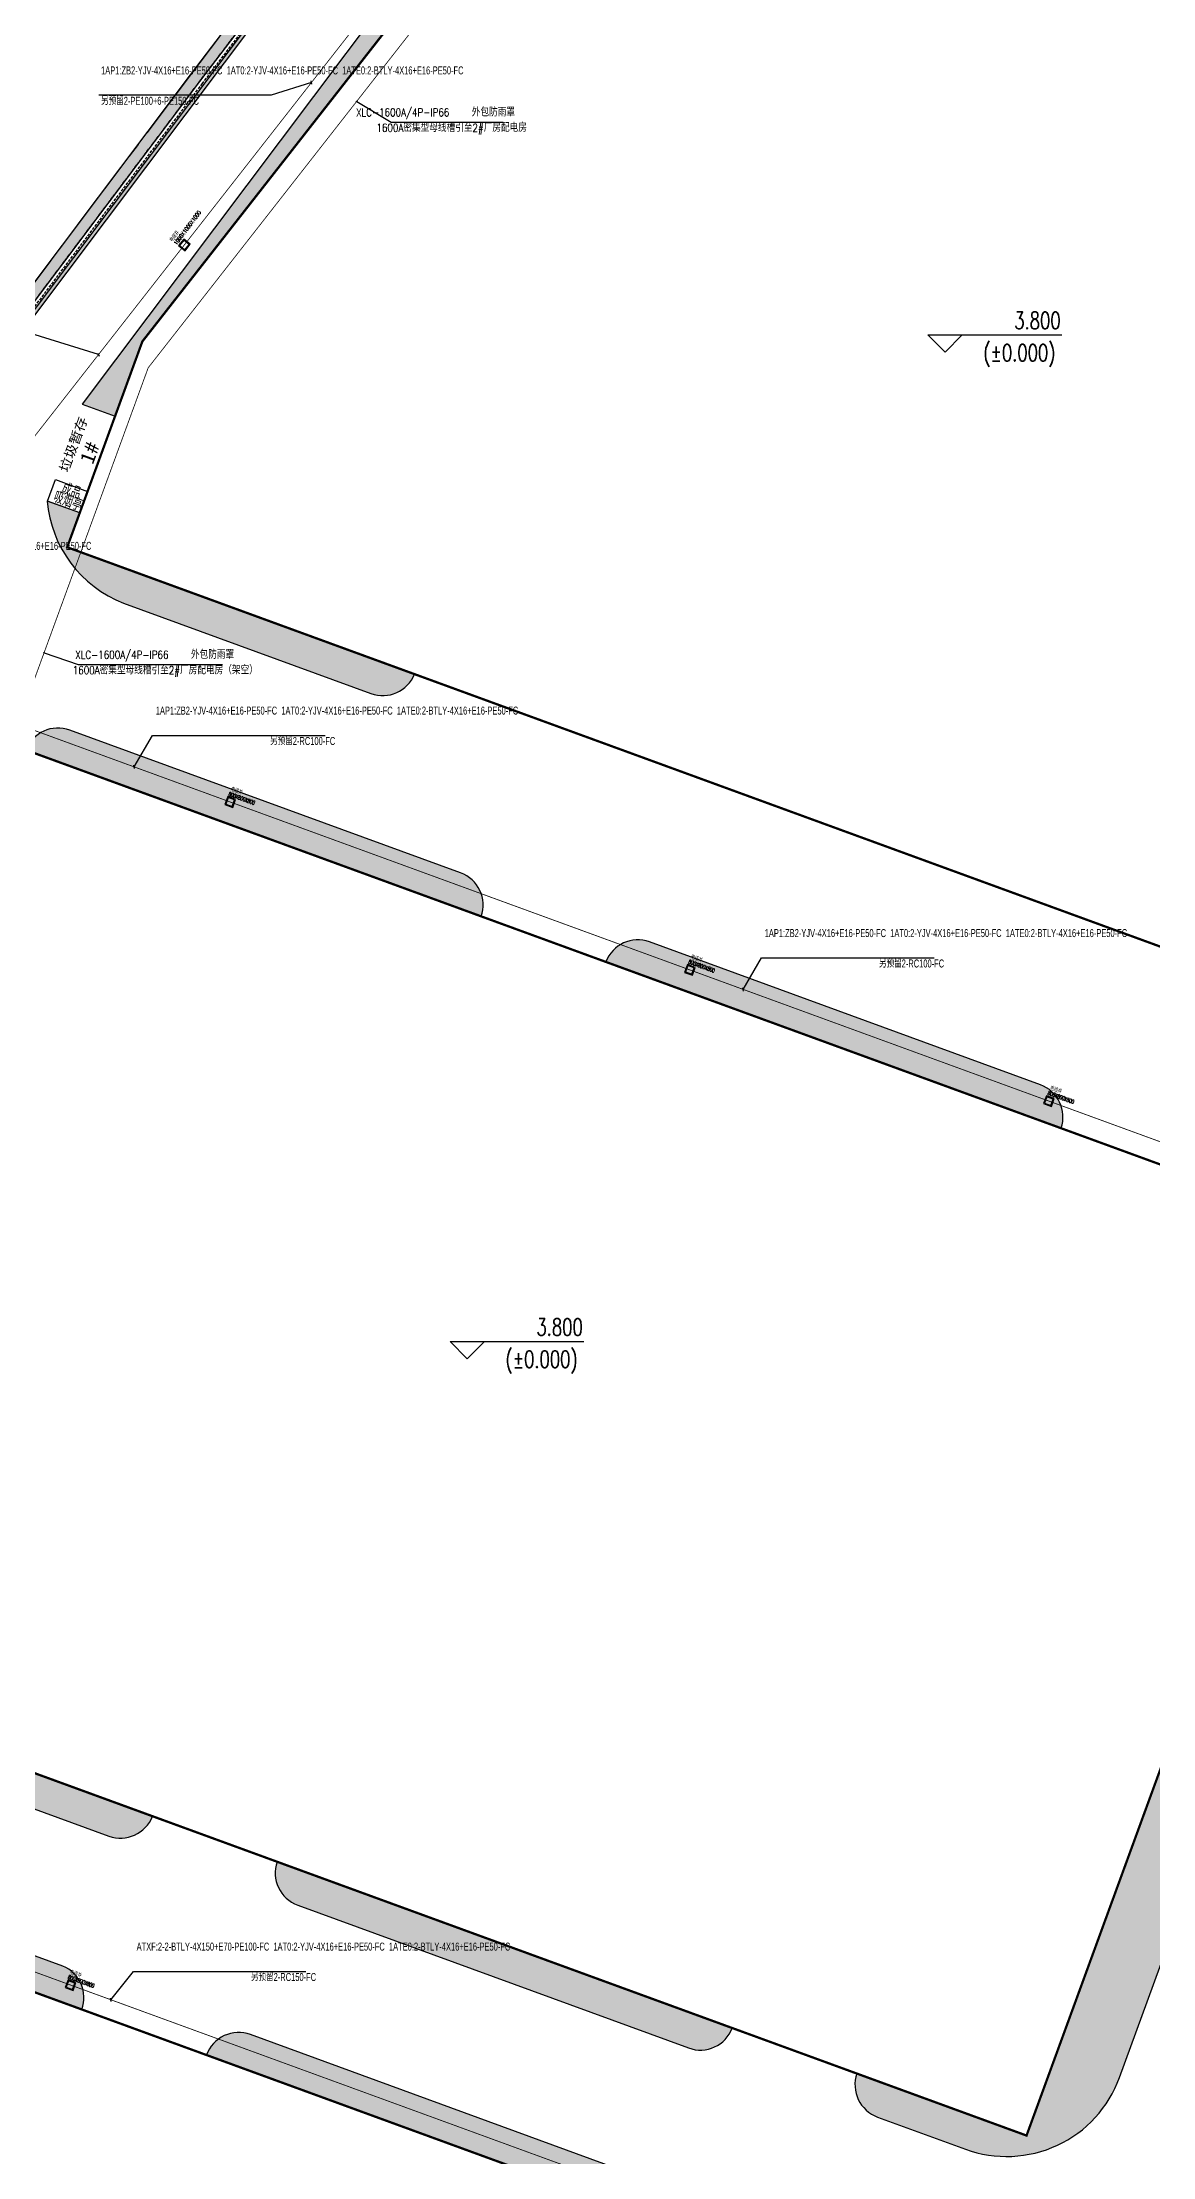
# Model space of a CAD drawing. Extents: x 40587477144 to 40590102100, y 3379967887 to 3381819730.
# Drawn here: x 40588202806 to 40588299938, y 3380221713 to 3380406669 of the extents above; entities that cross this region are included whole.
import ezdxf

# ---------------------------------------------------------------- set-up
doc = ezdxf.new("R2010")
doc.units = 0
doc.header["$LTSCALE"] = 1000
doc.header["$MEASUREMENT"] = 0
doc.linetypes.add('CENTER', pattern=[50.8, 31.75, -6.35, 6.35, -6.35])
doc.linetypes.add('DASH', pattern=[0.35, 0.25, -0.1])
for name, color, linetype in [('0-HX', 1, 'Continuous'), ('A-CURTAIN', 84, 'Continuous'), ('A-LIN-V', 9, 'Continuous'), ('A-SFCE', 30, 'Continuous'), ('AS-WALL', 40, 'Continuous'), ('CABLETRAY_DIM', 3, 'Continuous'), ('DIM-照明', 3, 'Continuous'), ('PUB_TEXT', 7, 'Continuous'), ('TEL_TEXT', 7, 'Continuous'), ('WIRE-照明', 1, 'Continuous'), ('建-文字', 7, 'Continuous'), ('总-标高', 3, 'Continuous'), ('电气', 7, 'Continuous')]:
    doc.layers.add(name, color=color, linetype=linetype)
doc.styles.add('_TEL_DIM', font='SIMPLEX', dxfattribs={"width": 0.8, "height": 3.5, "bigfont": 'HZTXT'})
doc.styles.add('A-STANDARD', font='SIMPLEX', dxfattribs={"bigfont": 'GBCBIG'})
doc.styles.add('HZTXT5', font='aa.shx', dxfattribs={"width": 0.7, "bigfont": 'hztxt.shx'})
doc.styles.add('黑体', font='simhei.ttf', dxfattribs={"height": 12})
pattern_1 = [(20, (440.1, 194.2), (956.276, 2050.7404), [240, -48, 64, -48, 240, -960]), (20, (348.5, 212), (956.276, 2050.7404), [160, -120, 240, -120, 160, -800]), (20, (655.9, 1004.9), (956.276, 2050.7404), [200, -80, 200, -1120]), (20, (-205.4, 1032), (956.276, 2050.7404), [80, -160, 80, -1280]), (110, (-55, 1086.7), (-2050.7404, 956.276), [144, -1456]), (110, (724.4, 348.8), (-2050.7404, 956.276), [160, -1440]), (110, (881.4, 1087), (-2050.7404, 956.276), [160, -1440]), (65, (925.3, 404.9), (-547.2322, 1503.5082), [160, -2102.7417]), (155, (534.4, 262.6), (-1503.5082, -547.2322), [160, -2102.7417]), (83.43495, (877.5, 396), (-547.23223, 1503.5082), [160, -3417.7088]), (95.963757, (799.57, 376.15), (-547.23223, 1503.50819), [160, -6436.969]), (95.963757, (956.55, 1114.36), (-547.23223, 1503.50819), [128, -6468.969]), (95.963757, (-24.93, 1097.67), (-547.23223, 1503.50819), [112, -6484.969]), (124.036243, (649.2, 321.43), (-547.23223, 1503.50819), [160, -6436.969]), (124.036243, (806.2, 1059.64), (-547.23223, 1503.50819), [128, -6468.969]), (124.036243, (-85.07, 1075.8), (-547.23223, 1503.50819), [112, -6484.969]), (136.56505, (576.8, 286.55), (-547.23223, 1503.5082), [160, -3417.7069])]

# ---------------------------------------------------------------- blocks, each defined once
blk = doc.blocks.new('GGRrrrr')
at = {"layer": 'A-CURTAIN'}
h = blk.add_hatch(dxfattribs=at)
h.set_pattern_fill('草坪或沼泽', color=0, scale=400, angle=20)
h.set_pattern_definition(pattern_1)
h.paths.add_polyline_path([(1393117, 618301), (1393293, 540880), (1330517, 532867), (1241738, 527103), (1161599, 521246), (1240383, 783372), (1244595, 797110), (1261186, 852563), (1335771, 847453), (1355485, 842595), (1380777, 840862), (1392640, 828900), (1392845, 738250), (1391845, 738248), (1391806, 755448), (1391306, 755447), (1391786, 764448), (1391641, 828487), (1380333, 839890), (1355330, 841603), (1335616, 846462), (1261915, 851511), (1245552, 796820), (1241340, 783081), (1162975, 522349), (1241669, 528100), (1330421, 533862), (1392291, 541761), (1392117, 618299)])
h.paths.add_polyline_path([(1393076, 636451), (1392076, 636448), (1392063, 641998), (1391564, 641997), (1392042, 650998), (1391887, 720048), (1392887, 720051)])
h = blk.add_hatch(dxfattribs=at)
h.set_pattern_fill('草坪或沼泽', color=0, scale=400, angle=20)
h.set_pattern_definition([(20, (440.1, 194.2), (956.276, 2050.7404), [240, -48, 64, -48, 240, -960]), (20, (348.5, 212), (956.276, 2050.7404), [160, -120, 240, -120, 160, -800]), (20, (655.9, 1004.9), (956.276, 2050.7404), [200, -80, 200, -1120]), (20, (-205.4, 1032), (956.276, 2050.7404), [80, -160, 80, -1280]), (110, (-55, 1086.7), (-2050.7404, 956.276), [144, -1456]), (110, (724.4, 348.8), (-2050.7404, 956.276), [160, -1440]), (110, (881.4, 1087), (-2050.7404, 956.276), [160, -1440]), (65, (925.3, 404.9), (-547.2322, 1503.5082), [160, -2102.7417]), (155, (534.4, 262.6), (-1503.5082, -547.2322), [160, -2102.7417]), (83.43495, (877.5, 396), (-547.23223, 1503.5082), [160, -3417.7088]), (95.963757, (799.57, 376.15), (-547.23223, 1503.50819), [160, -6436.969]), (95.963757, (956.55, 1114.36), (-547.23223, 1503.50819), [128, -6468.969]), (95.963757, (-24.93, 1097.67), (-547.23223, 1503.50819), [112, -6484.969]), (124.036243, (649.2, 321.43), (-547.23223, 1503.50819), [160, -6436.969]), (124.036243, (806.2, 1059.64), (-547.23223, 1503.50819), [128, -6468.969]), (124.036243, (-85.07, 1075.8), (-547.23223, 1503.50819), [112, -6484.969]), (136.56505, (576.8, 286.55), (-547.23223, 1503.5082), [160, -3417.7069])])
edge = h.paths.add_edge_path()
edge.add_line((1391003, 755446), (1391034, 755969))
edge.add_line((1391034, 755969), (1391485, 764440))
edge.add_line((1391485, 764440), (1391241, 828322))
edge.add_line((1391241, 828322), (1380155, 839501))
edge.add_line((1380155, 839501), (1355268, 841206))
edge.add_line((1355268, 841206), (1335554, 846065))
edge.add_line((1335554, 846065), (1262206, 851090))
edge.add_line((1262206, 851090), (1173161, 554852))
edge.add_line((1173161, 554852), (1173522, 554880))
edge.add_line((1173522, 554880), (1259299, 840247))
edge.add_line((1259299, 840247), (1260664, 840250))
edge.add_line((1260664, 840250), (1260651, 845748))
edge.add_line((1260651, 845748), (1335651, 845918))
edge.add_line((1335651, 845918), (1335664, 840421))
edge.add_line((1335664, 840421), (1342663, 840437))
edge.add_line((1342663, 840437), (1342657, 843434))
edge.add_line((1342657, 843434), (1345657, 843441))
edge.add_line((1345657, 843441), (1345664, 840444))
edge.add_line((1345664, 840444), (1365660, 840489))
edge.add_line((1365660, 840489), (1374552, 839873))
edge.add_arc((1367358, 824128), 17311, 5.58026, 65.44235, ccw=False)
edge.add_line((1384586, 825812), (1385553, 825812))
edge.add_line((1385553, 825812), (1390247, 825823))
edge.add_line((1390247, 825823), (1390405, 755445))
edge.add_line((1390405, 755445), (1391003, 755446))
h = blk.add_hatch(dxfattribs=at)
h.set_pattern_fill('草坪或沼泽', color=0, scale=400, angle=20)
h.set_pattern_definition(pattern_1)
edge = h.paths.add_edge_path()
edge.add_line((1244512, 753064), (1244496, 760027))
edge.add_line((1244496, 760027), (1267770, 832317))
edge.add_line((1267770, 832317), (1276682, 832337))
edge.add_line((1276682, 832337), (1276682, 832387))
edge.add_arc((1274782, 832382), 1900, 0.12997, 90.1303)
edge.add_line((1274778, 834282), (1273443, 834279))
edge.add_arc((1273671, 823776), 10505, 91.24521, 163.57604)
edge.add_line((1263594, 826747), (1241444, 753057))
edge.add_line((1241444, 753057), (1244512, 753064))
h = blk.add_hatch(dxfattribs=at)
h.set_pattern_fill('草坪或沼泽', color=0, scale=400, angle=20)
h.set_pattern_definition(pattern_1)
edge = h.paths.add_edge_path()
edge.add_arc((1251035, 748479), 10502, 204.90114, 269.02425)
edge.add_line((1250856, 737978), (1273896, 738030))
edge.add_arc((1273888, 741033), 3003, 270.15381, 358.16408)
edge.add_line((1276889, 740937), (1244539, 740864))
edge.add_line((1244539, 740864), (1244532, 744064))
edge.add_line((1244532, 744064), (1241509, 744057))
h = blk.add_hatch(dxfattribs=at)
h.set_pattern_fill('草坪或沼泽', color=0, scale=400, angle=20)
h.set_pattern_definition(pattern_1)
edge = h.paths.add_edge_path()
edge.add_line((1286673, 726009), (1250273, 725927))
edge.add_arc((1250280, 722926), 3001, 90.13576, 179.16084)
edge.add_line((1247280, 722970), (1289680, 723066))
edge.add_arc((1286680, 723009), 3001, 1.09909, 90.12417)
h = blk.add_hatch(dxfattribs=at)
h.set_pattern_fill('草坪或沼泽', color=0, scale=400, angle=20)
h.set_pattern_definition(pattern_1)
edge = h.paths.add_edge_path()
edge.add_line((1340673, 726132), (1304273, 726049))
edge.add_arc((1304280, 723049), 3001, 90.13576, 179.16084)
edge.add_line((1301280, 723093), (1343680, 723189))
edge.add_arc((1340680, 723131), 3001, 1.09909, 90.12417)
h = blk.add_hatch(dxfattribs=at)
h.set_pattern_fill('草坪或沼泽', color=0, scale=400, angle=20)
h.set_pattern_definition(pattern_1)
edge = h.paths.add_edge_path()
edge.add_arc((1358470, 639473), 3001, 181.0991, 270.12457)
edge.add_line((1358477, 636472), (1366676, 636491))
edge.add_arc((1366652, 646991), 10500, 270.12997, 360.12997)
edge.add_line((1377152, 647014), (1376996, 715714))
edge.add_arc((1366496, 715690), 10500, 0.12997, 90.12997)
edge.add_line((1366473, 726190), (1358273, 726172))
edge.add_arc((1358280, 723171), 3001, 90.13576, 179.16125)
edge.add_line((1355280, 723215), (1371080, 723251))
edge.add_line((1371080, 723251), (1371270, 639451))
edge.add_line((1371270, 639451), (1355470, 639415))
h = blk.add_hatch(dxfattribs=at)
h.set_pattern_fill('草坪或沼泽', color=0, scale=400, angle=20)
h.set_pattern_definition(pattern_1)
edge = h.paths.add_edge_path()
edge.add_arc((1286870, 639310), 3001, 270.13576, 359.16085)
edge.add_line((1289870, 639266), (1247470, 639170))
edge.add_arc((1250482, 639240), 3013, 181.32773, 269.89594)
edge.add_line((1250477, 636227), (1286877, 636310))
h = blk.add_hatch(dxfattribs=at)
h.set_pattern_fill('草坪或沼泽', color=0, scale=400, angle=20)
h.set_pattern_definition(pattern_1)
edge = h.paths.add_edge_path()
edge.add_arc((1340869, 639433), 3001, 270.13576, 359.16085)
edge.add_line((1343870, 639389), (1301470, 639293))
edge.add_arc((1304482, 639363), 3013, 181.32772, 269.89594)
edge.add_line((1304477, 636350), (1340877, 636432))
h = blk.add_hatch(dxfattribs=at)
h.set_pattern_fill('草坪或沼泽', color=0, scale=400, angle=20)
h.set_pattern_definition(pattern_1)
edge = h.paths.add_edge_path()
edge.add_line((1287041, 624257), (1250504, 624177))
edge.add_arc((1250511, 621177), 3000, 90.12957, 180.12957)
edge.add_line((1247511, 621170), (1289911, 621266))
edge.add_arc((1286911, 621260), 3000, 0.13036, 87.51636)
h = blk.add_hatch(dxfattribs=at)
h.set_pattern_fill('草坪或沼泽', color=0, scale=400, angle=20)
h.set_pattern_definition(pattern_1)
edge = h.paths.add_edge_path()
edge.add_arc((1340911, 621382), 3000, 0.13036, 90.01042)
edge.add_line((1340910, 624382), (1304510, 624300))
edge.add_arc((1304511, 621300), 3000, 90.01067, 180.1293)
edge.add_line((1301511, 621293), (1343911, 621389))
at = {"layer": 'A-CURTAIN', "color": 0}
for points in [[(1161599, 521246), (1240383, 783372), (1244595, 797110), (1261186, 852563), (1335771, 847453), (1355485, 842595), (1380777, 840862), (1392640, 828900), (1392845, 738250), (1391845, 738248), (1391806, 755448), (1391306, 755447), (1391786, 764448), (1391641, 828487), (1380333, 839890), (1355330, 841603), (1335616, 846462), (1261915, 851511), (1245552, 796820), (1241340, 783081), (1162975, 522349)], [(1262206, 851090), (1173161, 554852)], [(1173522, 554880), (1259299, 840247)]]:
    blk.add_lwpolyline(points, dxfattribs=at)
for points in [[(1244512, 753064), (1244496, 760027), (1267770, 832317), (1276682, 832337), (1276682, 832387, 0.4142152), (1274778, 834282), (1273443, 834279, 0.3265163), (1263594, 826747), (1241444, 753057)], [(1286673, 726009), (1250273, 725927, 0.4092385), (1247280, 722970), (1289680, 723066, 0.4092385)], [(1340673, 726132), (1304273, 726049, 0.4092385), (1301280, 723093), (1343680, 723189, 0.4092385)], [(1355470, 639415, 0.4092405), (1358477, 636472), (1366676, 636491, 0.4142136), (1377152, 647014), (1376996, 715714, 0.4142136), (1366473, 726190), (1358273, 726172, 0.4092406), (1355280, 723215), (1371080, 723251), (1371270, 639451)], [(1286877, 636310, 0.4092386), (1289870, 639266), (1247470, 639170, 0.4069131), (1250477, 636227)], [(1340877, 636432, 0.4092386), (1343870, 639389), (1301470, 639293, 0.4069131), (1304477, 636350)], [(1287041, 624257), (1250504, 624177, 0.4142136), (1247511, 621170), (1289911, 621266, 0.4009132)], [(1343911, 621389, 0.4136005), (1340910, 624382), (1304510, 624300, 0.4148202), (1301511, 621293)]]:
    blk.add_lwpolyline(points, format="xyb", close=True, dxfattribs=at)
blk.add_lwpolyline([(1241509, 744057, 0.2873268), (1250856, 737978), (1273896, 738030, 0.4040784), (1276889, 740937), (1244539, 740864), (1244532, 744064), (1241509, 744057)], format="xyb", dxfattribs=at)
blk = doc.blocks.new('G$CD8C487B3')
at = {"layer": 'A-LIN-V'}
blk.add_lwpolyline([(-830, 1420), (1170, 1420), (1170, -1580), (-830, -1580)], close=True, dxfattribs=at)
at = {"layer": '建-文字', "style": 'A-STANDARD'}
for s, p in [('成品', (131, -771)), ('吸烟亭', (1076, -1171))]:
    blk.add_text(s, height=1057.8, rotation=90, dxfattribs=at).set_placement(p)
blk = doc.blocks.new('qd电缆手井')
at = {"layer": '电气', "color": 7}
for p, q in [((-239, 216), (211, 216)), ((-239, -234), (-239, 216)), ((-198, -193), (-198, 175)), ((-198, 175), (171, 175)), ((171, 175), (171, -193)), ((211, 216), (211, -234)), ((211, -234), (-239, -234)), ((171, -193), (-198, -193))]:
    blk.add_line(p, q, dxfattribs=at)
at = {"layer": '电气', "color": 8, "const_width": 30}
blk.add_lwpolyline([(-218, 182), (-218, -214), (191, -214), (191, 196), (-233, 196)], dxfattribs=at)

msp = doc.modelspace()

# ---------------------------------------------------------------- linework, layer by layer
at = {"layer": '0-HX', "linetype": 'CENTER', "ltscale": 0.2}
msp.add_lwpolyline([(40588374373.70446, 3380393980.898591), (40588367371.557808, 3380409302.927993), (40588344233.506393, 3380419662.492842), (40588327409.831779, 3380431029.725266), (40588259176.227432, 3380461579.853973), (40588224457.898903, 3380415266.100388), (40588215760.938667, 3380403827.430825), (40588051310.197769, 3380185028.900704), (40588128542.398903, 3380162853.200386), (40588213851.098892, 3380137607.100389), (40588275532.998894, 3380123451.400389)], close=True, dxfattribs=at)
at = {"layer": 'A-SFCE', "linetype": 'DASH'}
for points in [[(40588297421.678452, 3380186275.2518), (40588274896.566856, 3380124623.454611), (40588214105.070518, 3380138574.811246), (40588128822.279419, 3380163813.243817), (40588052982.287788, 3380185589.19868), (40588216558.660599, 3380403224.398946), (40588225255.999512, 3380414663.566556), (40588259497.004593, 3380460340.577489), (40588326921.933212, 3380430152.515933), (40588343745.607918, 3380418785.283481), (40588361534.817352, 3380410820.547568), (40588366618.76474, 3380408544.319479), (40588373293.579613, 3380393938.554342), (40588351315.522774, 3380333784.059697), (40588347755.687973, 3380325498.369755)], [(40588297139.896751, 3380186378.203611), (40588274705.637253, 3380124975.070877), (40588214181.261993, 3380138865.124507), (40588128906.243561, 3380164101.256846), (40588053483.914787, 3380185757.288075), (40588216797.976189, 3380403043.488082), (40588225495.429771, 3380414482.806521), (40588259593.237717, 3380459968.794543), (40588326775.563667, 3380429889.353124), (40588343599.238373, 3380418522.120672), (40588361412.225388, 3380410546.738856), (40588366392.926826, 3380408316.736924), (40588372969.542137, 3380393925.851067), (40588351036.598648, 3380333894.832758), (40588347480.050858, 3380325616.793515)]]:
    msp.add_lwpolyline(points, dxfattribs=at)
at = {"layer": 'AS-WALL', "color": 20, "true_color": 0xf72408, "const_width": 200}
for points in [[(40588309017.242508, 3380324808.789411), (40588308914.29071, 3380324527.007708), (40588204983.806824, 3380362499.063575), (40588211560.116997, 3380380498.591922), (40588258364.536217, 3380440305.243856), (40588340280.272667, 3380410376.499106), (40588340177.320923, 3380410094.717414), (40588342807.283524, 3380409133.833927), (40588342910.235336, 3380409415.615627), (40588355167.739143, 3380404937.212323), (40588323801.757271, 3380319087.720896), (40588311578.570618, 3380323660.051459), (40588311647.205101, 3380323847.90593)], [(40588140496.068047, 3380277785.006165), (40588146540.460449, 3380294328.662395), (40588189424.896797, 3380349126.363404), (40588317658.966476, 3380302274.746078), (40588288901.096779, 3380223563.724436)], [(40588089757.169083, 3380219628.731724), (40588083180.85894, 3380201629.203375), (40588257603.731407, 3380137902.038649), (40588282723.988678, 3380206656.82238), (40588124769.277206, 3380264367.177512)]]:
    msp.add_lwpolyline(points, close=True, dxfattribs=at)
at = {"layer": 'CABLETRAY_DIM'}
for p, q in [((40588230306.047043, 3380401497.809613), (40588233316.808144, 3380399682.139869)), ((40588233316.808144, 3380399682.139869), (40588243127.962433, 3380399682.139869)), ((40588202961.999786, 3380353266.53268), (40588205939.99649, 3380352235.044619)), ((40588205939.99649, 3380352235.044619), (40588218559.99649, 3380352235.044619))]:
    msp.add_line(p, q, dxfattribs=at)
at = {"layer": 'CABLETRAY_DIM', "const_width": 80}
for points in [[(40588230271.793648, 3380401518.466463, 1), (40588230340.300423, 3380401477.152763, 1)], [(40588202924.202873, 3380353279.624391, 1), (40588202999.796707, 3380353253.440969, 1)]]:
    msp.add_lwpolyline(points, format="xyb", close=True, dxfattribs=at)
at = {"layer": 'DIM-照明'}
for p, q in [((40588222827.288101, 3380402039.261979), (40588207739.979813, 3380402039.261979)), ((40588226350.206017, 3380403151.071298), (40588222827.288101, 3380402039.261979)), ((40588226382.13427, 3380403004.508727), (40588226318.277779, 3380403297.633869)), ((40588207719.13559, 3380379344.394804), (40588201810.173866, 3380381188.072987)), ((40588207655.909927, 3380379480.418756), (40588207782.361252, 3380379208.370852)), ((40588210844.284126, 3380343285.320963), (40588212457.513718, 3380346039.852069)), ((40588212457.513718, 3380346039.852069), (40588227544.822006, 3380346039.852069)), ((40588210876.212372, 3380343138.758392), (40588210812.355881, 3380343431.883534)), ((40588264107.828194, 3380323824.832612), (40588265721.057777, 3380326579.363717)), ((40588265721.057777, 3380326579.363717), (40588280808.366074, 3380326579.363717)), ((40588264139.756432, 3380323678.270041), (40588264075.89994, 3380323971.395183)), ((40588208803.603302, 3380235441.8073), (40588210782.855087, 3380237921.188863)), ((40588210782.855087, 3380237921.188863), (40588225870.163383, 3380237921.188863)), ((40588208835.531548, 3380235295.244729), (40588208771.675056, 3380235588.369871))]:
    msp.add_line(p, q, dxfattribs=at)
at = {"layer": 'WIRE-照明', "linetype": 'Continuous', "const_width": 70}
for points in [[(40588147823.879211, 3380302810.574823), (40588251340.358414, 3380435083.346713)], [(40588331133.752449, 3380299336.090053), (40588186552.620659, 3380352160.577808)], [(40588123547.868011, 3380266591.034651), (40588284794.384842, 3380207677.644303)]]:
    msp.add_lwpolyline(points, dxfattribs=at)
at = {"layer": 'WIRE-照明', "color": 3, "linetype": 'Continuous', "const_width": 70}
for points in [[(40588212070.363724, 3380378196.356596), (40588244554.698914, 3380419704.656412)], [(40588199631.612389, 3380344151.177612), (40588212070.363724, 3380378196.356594)]]:
    msp.add_lwpolyline(points, dxfattribs=at)
at = {"layer": '总-标高', "color": 8}
for p, q in [((40588281778.68631, 3380379565.483016), (40588280278.68631, 3380381065.483016)), ((40588280278.68631, 3380381065.483016), (40588291978.68631, 3380381065.483016)), ((40588281778.68631, 3380379565.483016), (40588283278.68631, 3380381065.483016)), ((40588239982.481987, 3380291517.852776), (40588238482.481987, 3380293017.852776)), ((40588238482.481987, 3380293017.852776), (40588250182.481987, 3380293017.852776)), ((40588239982.481987, 3380291517.852776), (40588241482.481987, 3380293017.852776))]:
    msp.add_line(p, q, dxfattribs=at)

# ---------------------------------------------------------------- block references
at = {"color": 8, "rotation": 339.7997433640027}
msp.add_blockref('GGRrrrr', (40586781172.12674, 3380096947.084455), dxfattribs=at)
at = {"layer": 'A-LIN-V', "color": 8, "rotation": 249.9297116287758}
msp.add_blockref('G$CD8C487B3', (40588205149.704681, 3380367090.98887), dxfattribs=at)
at = {"layer": '电气', "xscale": -1.628664022889024, "yscale": 1.628664022889024, "zscale": 1.628664022889024}
for p, rotation in [((40588215228.182114, 3380388968.692996), 321.1845225190367), ((40588219233.061287, 3380340236.264634), 339.9296046072948), ((40588259441.677223, 3380325545.556166), 339.9296046072948), ((40588290840.218391, 3380314073.699914), 339.9296046072948), ((40588205263.168121, 3380236742.574388), 339.9296046072948)]:
    msp.add_blockref('qd电缆手井', p, dxfattribs=dict(at, rotation=rotation))

# ---------------------------------------------------------------- texts
at = {"layer": 'CABLETRAY_DIM', "color": 7, "style": '_TEL_DIM', "width": 0.8}
for s, p in [('XLC-1600A/4P-IP66   外包防雨罩', (40588230253.185532, 3380400188.806536)), ('1600A密集型母线槽引至2#厂房配电房', (40588232037.542488, 3380398842.139869)), ('1600A密集型母线槽引至2#厂房配电房（架空）', (40588205472.09623, 3380351395.044619)), ('XLC-1600A/4P-IP66   外包防雨罩', (40588205685.219589, 3380352741.711286))]:
    msp.add_text(s, height=700, dxfattribs=at).set_placement(p)
at = {"layer": 'DIM-照明', "color": 7, "style": 'HZTXT5', "width": 0.7}
for s, p in [('1AP1:ZB2-YJV-4X16+E16-PE50-FC  1AT0:2-YJV-4X16+E16-PE50-FC  1ATE0:2-BTLY-4X16+E16-PE50-FC', (40588207949.979813, 3380403859.261979)), ('另预留2-PE100+6-PE150-FC', (40588207949.979813, 3380401199.261979)), ('1AP1:ZB2-YJV-4X16+E16-PE50-FC  1AT0:2-YJV-4X16+E16-PE50-FC  1ATE0:2-BTLY-4X16+E16-PE50-FC', (40588175402.320663, 3380362270.047133)), ('1AP1:ZB2-YJV-4X16+E16-PE50-FC  1AT0:2-YJV-4X16+E16-PE50-FC  1ATE0:2-BTLY-4X16+E16-PE50-FC', (40588212734.505119, 3380347859.852069)), ('另预留2-RC100-FC', (40588222733.277679, 3380345199.852069)), ('1AP1:ZB2-YJV-4X16+E16-PE50-FC  1AT0:2-YJV-4X16+E16-PE50-FC  1ATE0:2-BTLY-4X16+E16-PE50-FC', (40588265998.049179, 3380328399.363717)), ('另预留2-RC100-FC', (40588275996.821739, 3380325739.363717)), ('ATXF:2-2-BTLY-4X150+E70-PE100-FC  1AT0:2-YJV-4X16+E16-PE50-FC  1ATE0:2-BTLY-4X16+E16-PE50-FC', (40588211059.846497, 3380239741.188863)), ('另预留2-RC150-FC', (40588221058.619057, 3380237081.188863))]:
    msp.add_text(s, height=700, dxfattribs=at).set_placement(p)
at = {"layer": 'PUB_TEXT', "color": 8, "style": '黑体', "width": 1.1}
for s, height, p in [('垃圾暂存', 840, (40588205050.421158, 3380368987.595857)), ('1#', 1260, (40588207221.713783, 3380369666.346372))]:
    msp.add_text(s, height=height, rotation=69.7996239883, dxfattribs=at).set_placement(p)
at = {"layer": 'TEL_TEXT', "style": '_TEL_DIM'}
for s, rotation, width, p in [('1000X1000X1000', 53.0668931736, 0.7, (40588214558.226082, 3380388902.361828, 0.106056)), ('电缆井', 53.0668931736, 0.75, (40588214198.524841, 3380389172.759708, 0.106056)), ('800X800X800', 339.9296046076, 0.6, (40588219060.422363, 3380340776.069457, 0.106056)), ('电缆井', 339.9296046076, 0.75, (40588219255.077408, 3380341204.369097, 0.106056)), ('800X800X800', 339.9296046076, 0.6, (40588259291.06649, 3380326102.492777, 0.106056)), ('电缆井', 339.9296046076, 0.75, (40588259485.721527, 3380326530.792418, 0.106056)), ('电缆井', 339.9296046076, 0.75, (40588290915.855873, 3380315054.362347, 0.106056)), ('800X800X800', 339.9296046076, 0.6, (40588290721.200829, 3380314626.062706, 0.106056)), ('800X800X800', 339.9296046076, 0.6, (40588205014.55941, 3380237300.100246, 0.106056)), ('电缆井', 339.9296046076, 0.75, (40588205168.9879, 3380237722.772509, 0.106056))]:
    msp.add_text(s, height=350, rotation=rotation, dxfattribs=dict(at, width=width)).set_placement(p)
at = {"layer": '总-标高', "color": 8, "style": 'A-STANDARD', "width": 0.705882}
for s, p in [('3.800', (40588287828.68631, 3380381590.483016)), ('(%%P0.000)', (40588285128.68631, 3380378769.649683)), ('3.800', (40588246032.481987, 3380293542.852776)), ('(%%P0.000)', (40588243332.481987, 3380290722.019443))]:
    msp.add_text(s, height=1487.5, dxfattribs=at).set_placement(p)

doc.saveas('drawing.dxf')
